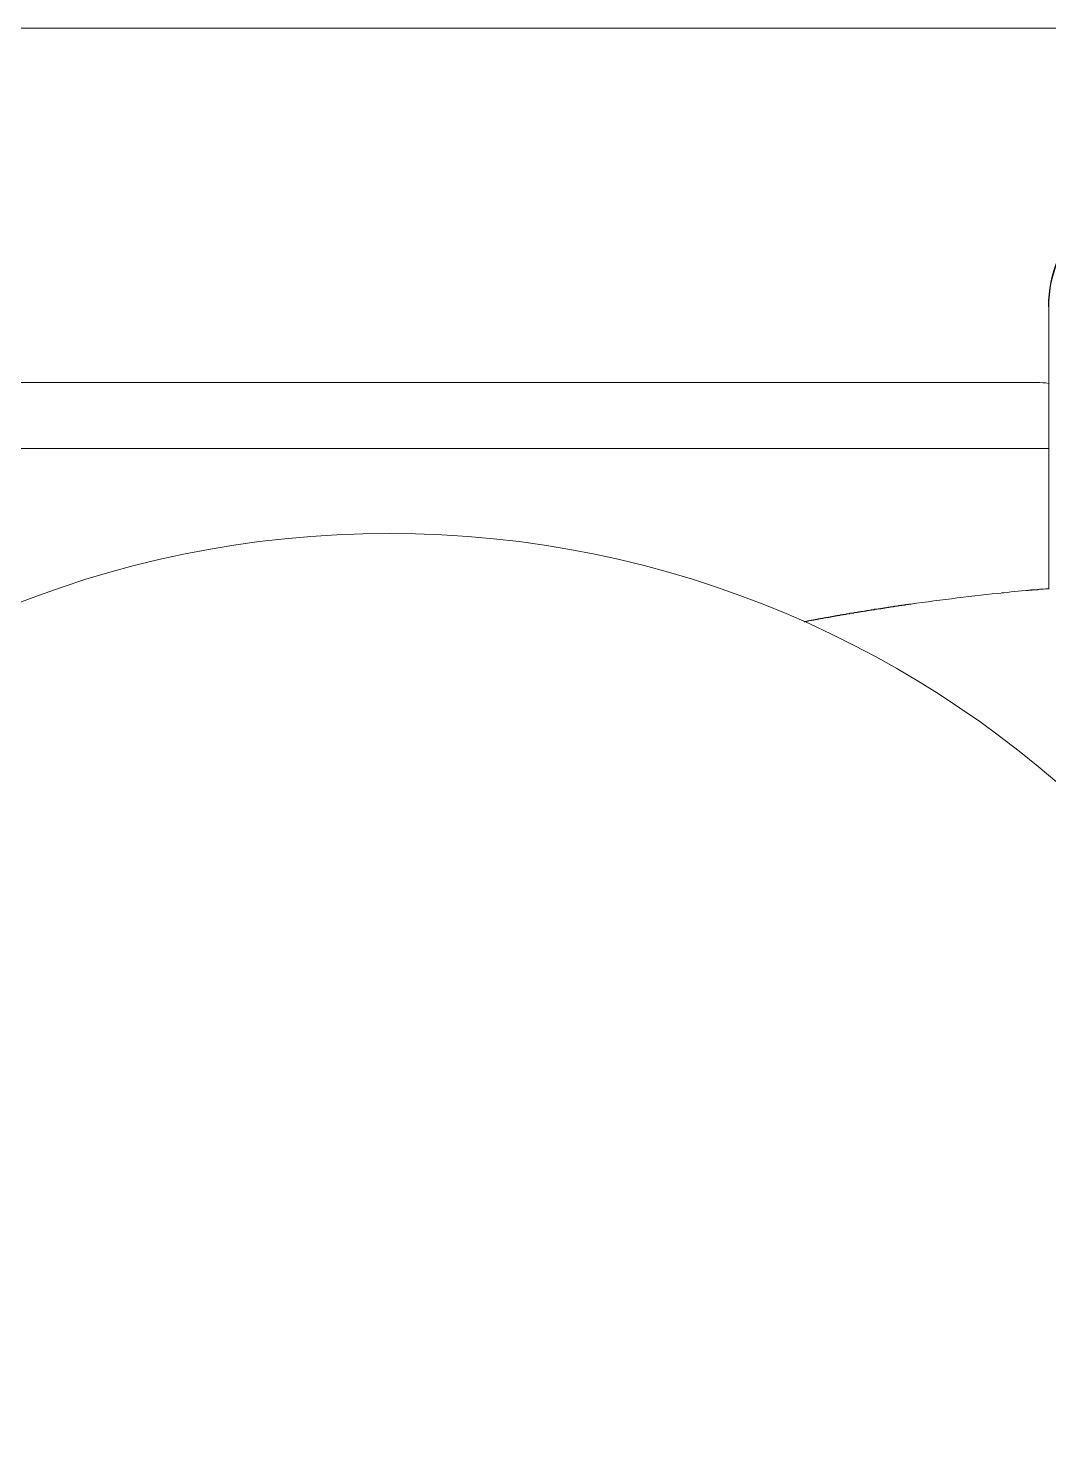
# Model space of a CAD drawing. Header units: millimetres. Extents: x 5194 to 16594, y 329 to 7592.
# Drawn here: x 11238.8 to 11346.9, y 3610.5 to 3759.7 of the extents above; entities that cross this region are included whole.
import ezdxf

# ---------------------------------------------------------------- set-up
doc = ezdxf.new("R2010")
doc.units = ezdxf.units.MM
doc.header["$MEASUREMENT"] = 0
doc.layers.add('PDF_Geometry', color=7, linetype='Continuous', true_color=0x231f20)

msp = doc.modelspace()

# ---------------------------------------------------------------- linework, layer by layer
at = {"layer": 'PDF_Geometry', "color": 0, "lineweight": 9}
for p, q in [((11479.41, 3759.67), (10746.39, 3759.67)), ((10748.37, 3759.68), (11479.41, 3759.68)), ((11346.88, 3716.18), (11346.88, 3730.16)), ((11052.9, 3722.18), (11345.57, 3722.18)), ((11346.88, 3700.34), (11346.88, 3716.18)), ((11346.88, 3715.18), (11217.62, 3715.18)), ((11341.97, 3699.92), (11341.91, 3699.89)), ((11342, 3699.92), (11341.97, 3699.92)), ((11342.06, 3699.92), (11342, 3699.92)), ((11342.13, 3699.92), (11342.06, 3699.92)), ((11344.54, 3700.14), (11344.47, 3700.14)), ((11344.58, 3700.14), (11344.54, 3700.14)), ((11344.65, 3700.16), (11344.58, 3700.14)), ((11344.7, 3700.16), (11344.65, 3700.16)), ((11345.12, 3700.21), (11345.19, 3700.21)), ((11345.19, 3700.21), (11345.26, 3700.21)), ((11345.26, 3700.21), (11345.3, 3700.21)), ((11345.3, 3700.21), (11345.35, 3700.23)), ((11345.35, 3700.23), (11345.39, 3700.23)), ((11345.39, 3700.23), (11345.48, 3700.23)), ((11345.48, 3700.23), (11345.53, 3700.23)), ((11345.53, 3700.23), (11345.57, 3700.23)), ((11345.57, 3700.23), (11345.64, 3700.23)), ((11345.64, 3700.23), (11345.71, 3700.23)), ((11345.71, 3700.23), (11345.75, 3700.25)), ((11345.75, 3700.25), (11345.77, 3700.25)), ((11345.77, 3700.25), (11345.84, 3700.25)), ((11345.84, 3700.25), (11345.89, 3700.28)), ((11345.89, 3700.28), (11345.95, 3700.28)), ((11345.95, 3700.28), (11346, 3700.28)), ((11346, 3700.28), (11346.07, 3700.3)), ((11346.07, 3700.3), (11346.13, 3700.3)), ((11346.13, 3700.3), (11346.18, 3700.3)), ((11346.18, 3700.3), (11346.22, 3700.3)), ((11346.22, 3700.3), (11346.27, 3700.3)), ((11346.27, 3700.3), (11346.88, 3700.34)), ((11346.76, 3700.34), (11346.7, 3700.34)), ((11346.81, 3700.34), (11346.76, 3700.34)), ((11346.88, 3700.34), (11346.81, 3700.34)), ((11346.92, 3700.34), (11346.88, 3700.34)), ((11327.65, 3698.01), (11327.67, 3698.03)), ((11327.67, 3698.03), (11327.74, 3698.03)), ((11327.74, 3698.03), (11327.76, 3698.03)), ((11327.76, 3698.03), (11327.78, 3698.05)), ((11327.78, 3698.05), (11327.83, 3698.05)), ((11327.83, 3698.05), (11327.85, 3698.05)), ((11327.85, 3698.05), (11327.87, 3698.05)), ((11327.87, 3698.05), (11327.92, 3698.07)), ((11327.92, 3698.07), (11327.94, 3698.07)), ((11327.94, 3698.07), (11327.96, 3698.07)), ((11327.96, 3698.07), (11327.99, 3698.07)), ((11327.99, 3698.07), (11328.03, 3698.07)), ((11328.03, 3698.07), (11328.08, 3698.07)), ((11328.08, 3698.07), (11328.1, 3698.1)), ((11328.1, 3698.1), (11328.12, 3698.1)), ((11328.12, 3698.1), (11328.17, 3698.1)), ((11328.17, 3698.1), (11328.19, 3698.12)), ((11328.19, 3698.12), (11328.21, 3698.12)), ((11328.21, 3698.12), (11328.26, 3698.12)), ((11328.26, 3698.12), (11328.3, 3698.12)), ((11328.3, 3698.12), (11328.32, 3698.12)), ((11328.32, 3698.12), (11328.35, 3698.12)), ((11328.35, 3698.12), (11328.39, 3698.14)), ((11328.39, 3698.14), (11328.44, 3698.14)), ((11328.44, 3698.14), (11328.48, 3698.16)), ((11328.48, 3698.16), (11328.53, 3698.16)), ((11328.53, 3698.16), (11328.55, 3698.16)), ((11328.55, 3698.16), (11328.57, 3698.16)), ((11328.57, 3698.16), (11328.59, 3698.19)), ((11328.59, 3698.19), (11328.62, 3698.19)), ((11328.62, 3698.19), (11328.66, 3698.19)), ((11328.66, 3698.19), (11328.71, 3698.19)), ((11328.71, 3698.19), (11328.73, 3698.19)), ((11328.73, 3698.19), (11328.75, 3698.19)), ((11328.75, 3698.19), (11328.8, 3698.21)), ((11328.8, 3698.21), (11328.84, 3698.21)), ((11328.84, 3698.21), (11328.86, 3698.21)), ((11328.86, 3698.21), (11328.89, 3698.21)), ((11328.89, 3698.21), (11328.91, 3698.23)), ((11328.91, 3698.23), (11328.93, 3698.23)), ((11328.93, 3698.23), (11328.95, 3698.23)), ((11328.95, 3698.23), (11329, 3698.23)), ((11329, 3698.23), (11329.04, 3698.23)), ((11329.04, 3698.23), (11329.07, 3698.23)), ((11329.07, 3698.23), (11329.09, 3698.25)), ((11329.09, 3698.25), (11329.13, 3698.25)), ((11329.13, 3698.25), (11329.2, 3698.25)), ((11329.2, 3698.25), (11329.22, 3698.25)), ((11329.22, 3698.25), (11329.25, 3698.25)), ((11329.25, 3698.25), (11329.27, 3698.25)), ((11329.27, 3698.25), (11329.31, 3698.28)), ((11329.31, 3698.28), (11329.36, 3698.28)), ((11329.36, 3698.28), (11329.38, 3698.28)), ((11329.38, 3698.28), (11329.4, 3698.3)), ((11329.4, 3698.3), (11329.45, 3698.3)), ((11329.45, 3698.3), (11329.47, 3698.3)), ((11329.47, 3698.3), (11329.49, 3698.3)), ((11329.49, 3698.3), (11329.54, 3698.32)), ((11329.54, 3698.32), (11329.58, 3698.32)), ((11329.58, 3698.32), (11329.63, 3698.32)), ((11329.63, 3698.32), (11329.65, 3698.32)), ((11329.65, 3698.32), (11329.67, 3698.32)), ((11329.67, 3698.32), (11329.72, 3698.34)), ((11329.72, 3698.34), (11329.76, 3698.34)), ((11329.76, 3698.34), (11329.78, 3698.34)), ((11329.78, 3698.34), (11329.81, 3698.34)), ((11329.81, 3698.34), (11329.83, 3698.37)), ((11329.83, 3698.37), (11329.85, 3698.37)), ((11329.85, 3698.37), (11329.87, 3698.37)), ((11329.87, 3698.37), (11329.92, 3698.39)), ((11329.92, 3698.39), (11329.96, 3698.39)), ((11329.96, 3698.39), (11329.99, 3698.39)), ((11329.99, 3698.39), (11330.01, 3698.39)), ((11330.01, 3698.39), (11330.05, 3698.39)), ((11330.05, 3698.39), (11330.1, 3698.39)), ((11330.1, 3698.39), (11330.12, 3698.39)), ((11330.12, 3698.39), (11330.14, 3698.41)), ((11330.14, 3698.41), (11330.17, 3698.41)), ((11330.17, 3698.41), (11330.19, 3698.41)), ((11330.19, 3698.41), (11330.23, 3698.43)), ((11330.23, 3698.43), (11330.28, 3698.43)), ((11330.28, 3698.43), (11330.3, 3698.43)), ((11330.3, 3698.43), (11330.32, 3698.43)), ((11330.32, 3698.43), (11330.55, 3698.46)), ((11330.55, 3698.46), (11330.59, 3698.48)), ((11330.59, 3698.48), (11330.64, 3698.48)), ((11330.64, 3698.48), (11330.68, 3698.5)), ((11330.68, 3698.5), (11330.73, 3698.5)), ((11330.73, 3698.5), (11330.75, 3698.5)), ((11330.75, 3698.5), (11330.8, 3698.5)), ((11330.8, 3698.5), (11330.84, 3698.5)), ((11330.84, 3698.5), (11330.89, 3698.52)), ((11330.89, 3698.52), (11330.91, 3698.52)), ((11330.91, 3698.52), (11330.93, 3698.52)), ((11330.93, 3698.52), (11330.98, 3698.52)), ((11330.98, 3698.52), (11331.02, 3698.55)), ((11331.02, 3698.55), (11331.04, 3698.55)), ((11331.04, 3698.55), (11331.07, 3698.55)), ((11331.07, 3698.55), (11331.11, 3698.57)), ((11331.11, 3698.57), (11331.13, 3698.57)), ((11331.13, 3698.57), (11331.16, 3698.57)), ((11331.16, 3698.57), (11331.2, 3698.57)), ((11331.2, 3698.57), (11331.25, 3698.57)), ((11331.25, 3698.57), (11331.29, 3698.57)), ((11331.29, 3698.57), (11331.31, 3698.59)), ((11331.31, 3698.59), (11331.34, 3698.59)), ((11331.34, 3698.59), (11331.38, 3698.59)), ((11331.38, 3698.59), (11331.43, 3698.59)), ((11331.43, 3698.59), (11332.26, 3698.72)), ((11331.67, 3698.64), (11331.65, 3698.61)), ((11331.7, 3698.64), (11331.67, 3698.64)), ((11331.72, 3698.64), (11331.7, 3698.64)), ((11331.76, 3698.66), (11331.72, 3698.64)), ((11331.79, 3698.66), (11331.76, 3698.66)), ((11331.81, 3698.66), (11331.79, 3698.66)), ((11331.83, 3698.66), (11331.81, 3698.66)), ((11331.85, 3698.68), (11331.83, 3698.66)), ((11331.9, 3698.68), (11331.85, 3698.68)), ((11331.94, 3698.68), (11331.9, 3698.68)), ((11331.97, 3698.68), (11331.94, 3698.68)), ((11331.99, 3698.68), (11331.97, 3698.68)), ((11332.03, 3698.68), (11331.99, 3698.68)), ((11332.08, 3698.68), (11332.03, 3698.68)), ((11332.12, 3698.7), (11332.08, 3698.7)), ((11332.08, 3698.7), (11332.08, 3698.68)), ((11332.17, 3698.7), (11332.12, 3698.7)), ((11332.21, 3698.72), (11332.17, 3698.7)), ((11332.26, 3698.72), (11332.21, 3698.72)), ((11320.97, 3696.84), (11321.01, 3696.84)), ((11321.01, 3696.84), (11321.04, 3696.84)), ((11321.04, 3696.84), (11321.06, 3696.86)), ((11321.06, 3696.86), (11321.1, 3696.86)), ((11321.1, 3696.86), (11321.15, 3696.86)), ((11321.15, 3696.86), (11321.15, 3696.88)), ((11321.15, 3696.88), (11321.19, 3696.88)), ((11321.19, 3696.88), (11321.22, 3696.88)), ((11321.22, 3696.88), (11321.24, 3696.91)), ((11321.24, 3696.91), (11321.28, 3696.91)), ((11321.28, 3696.91), (11321.33, 3696.91)), ((11321.33, 3696.91), (11321.37, 3696.91)), ((11321.37, 3696.91), (11321.4, 3696.93)), ((11321.4, 3696.93), (11321.42, 3696.93)), ((11321.42, 3696.93), (11321.44, 3696.93)), ((11321.44, 3696.93), (11321.49, 3696.95)), ((11321.49, 3696.95), (11321.53, 3696.95)), ((11321.53, 3696.95), (11321.58, 3696.97)), ((11321.58, 3696.97), (11321.6, 3696.97)), ((11321.6, 3696.97), (11321.62, 3696.97)), ((11321.62, 3696.97), (11321.67, 3696.97)), ((11321.67, 3696.97), (11321.71, 3696.97)), ((11321.71, 3696.97), (11321.73, 3696.97)), ((11321.73, 3696.97), (11321.76, 3697)), ((11321.76, 3697), (11321.78, 3697)), ((11321.78, 3697), (11321.8, 3697.02)), ((11321.8, 3697.02), (11321.85, 3697.02)), ((11321.85, 3697.02), (11321.89, 3697.02)), ((11321.89, 3697.02), (11321.91, 3697.02)), ((11321.91, 3697.02), (11321.94, 3697.02)), ((11321.94, 3697.02), (11321.98, 3697.02)), ((11321.98, 3697.02), (11322, 3697.04)), ((11322, 3697.04), (11322.03, 3697.04)), ((11322.03, 3697.04), (11322.07, 3697.04)), ((11322.07, 3697.04), (11322.12, 3697.06)), ((11322.12, 3697.06), (11322.16, 3697.06)), ((11322.16, 3697.06), (11322.18, 3697.09)), ((11322.18, 3697.09), (11322.21, 3697.09)), ((11322.21, 3697.09), (11322.25, 3697.09)), ((11322.25, 3697.09), (11322.3, 3697.09)), ((11322.3, 3697.09), (11322.32, 3697.09)), ((11322.32, 3697.09), (11322.36, 3697.11)), ((11322.36, 3697.11), (11322.41, 3697.13)), ((11322.41, 3697.13), (11322.45, 3697.13)), ((11322.45, 3697.13), (11322.48, 3697.13)), ((11322.48, 3697.13), (11322.5, 3697.15)), ((11322.5, 3697.15), (11322.54, 3697.15)), ((11322.54, 3697.15), (11322.59, 3697.15)), ((11322.59, 3697.15), (11322.63, 3697.15)), ((11322.63, 3697.15), (11322.66, 3697.15)), ((11322.66, 3697.15), (11322.68, 3697.18)), ((11322.68, 3697.18), (11322.72, 3697.18)), ((11322.72, 3697.18), (11322.75, 3697.2)), ((11322.75, 3697.2), (11322.77, 3697.2)), ((11322.77, 3697.2), (11322.81, 3697.2)), ((11322.81, 3697.2), (11322.86, 3697.2)), ((11322.86, 3697.2), (11322.88, 3697.2)), ((11322.88, 3697.2), (11322.9, 3697.2)), ((11322.9, 3697.2), (11322.95, 3697.2)), ((11322.95, 3697.2), (11322.99, 3697.22)), ((11322.99, 3697.22), (11323.22, 3697.27)), ((11323.22, 3697.27), (11323.26, 3697.27)), ((11323.26, 3697.27), (11323.29, 3697.29)), ((11323.29, 3697.29), (11323.33, 3697.29)), ((11323.33, 3697.29), (11323.35, 3697.29)), ((11323.35, 3697.29), (11323.38, 3697.29)), ((11323.38, 3697.29), (11323.42, 3697.29)), ((11323.42, 3697.29), (11323.44, 3697.29)), ((11323.44, 3697.29), (11323.47, 3697.31)), ((11323.47, 3697.31), (11323.51, 3697.31)), ((11323.51, 3697.31), (11323.56, 3697.31)), ((11323.56, 3697.31), (11323.58, 3697.33)), ((11323.58, 3697.33), (11323.6, 3697.33)), ((11323.6, 3697.33), (11323.62, 3697.33)), ((11323.62, 3697.33), (11323.65, 3697.33)), ((11323.65, 3697.33), (11323.69, 3697.33)), ((11323.69, 3697.33), (11323.74, 3697.33)), ((11323.74, 3697.33), (11323.76, 3697.36)), ((11323.76, 3697.36), (11323.78, 3697.36)), ((11323.78, 3697.36), (11323.83, 3697.36)), ((11323.83, 3697.36), (11323.87, 3697.38)), ((11323.87, 3697.38), (11323.92, 3697.38)), ((11323.92, 3697.38), (11323.94, 3697.4)), ((11323.94, 3697.4), (11323.96, 3697.4)), ((11323.96, 3697.4), (11324.01, 3697.4)), ((11324.01, 3697.4), (11324.03, 3697.4)), ((11324.03, 3697.4), (11324.05, 3697.4)), ((11324.05, 3697.4), (11324.1, 3697.4)), ((11324.1, 3697.4), (11324.14, 3697.42)), ((11324.14, 3697.42), (11324.16, 3697.42)), ((11324.16, 3697.42), (11324.18, 3697.42)), ((11324.18, 3697.42), (11324.21, 3697.45)), ((11324.21, 3697.45), (11324.25, 3697.45)), ((11324.25, 3697.45), (11324.3, 3697.47)), ((11324.3, 3697.47), (11324.32, 3697.47)), ((11324.32, 3697.47), (11324.34, 3697.47)), ((11324.34, 3697.47), (11324.39, 3697.47)), ((11324.39, 3697.47), (11324.43, 3697.47)), ((11324.43, 3697.47), (11324.45, 3697.47)), ((11324.45, 3697.47), (11324.48, 3697.49)), ((11324.48, 3697.49), (11324.52, 3697.49)), ((11324.52, 3697.49), (11324.54, 3697.49)), ((11324.54, 3697.49), (11324.57, 3697.51)), ((11324.57, 3697.51), (11324.61, 3697.51)), ((11324.61, 3697.51), (11324.66, 3697.51)), ((11324.66, 3697.51), (11324.68, 3697.51)), ((11324.68, 3697.51), (11324.7, 3697.51)), ((11324.7, 3697.51), (11324.72, 3697.51)), ((11324.72, 3697.51), (11324.75, 3697.54)), ((11324.75, 3697.54), (11324.79, 3697.54)), ((11324.79, 3697.54), (11324.84, 3697.56)), ((11324.84, 3697.56), (11324.86, 3697.56)), ((11324.86, 3697.56), (11324.88, 3697.56)), ((11324.88, 3697.56), (11324.93, 3697.58)), ((11324.93, 3697.58), (11324.97, 3697.58)), ((11324.97, 3697.58), (11325.02, 3697.58)), ((11325.02, 3697.58), (11325.06, 3697.58)), ((11325.06, 3697.58), (11325.08, 3697.58)), ((11325.08, 3697.58), (11325.11, 3697.6)), ((11325.11, 3697.6), (11325.13, 3697.6)), ((11325.13, 3697.6), (11325.17, 3697.6)), ((11325.17, 3697.6), (11325.2, 3697.63)), ((11325.2, 3697.63), (11325.22, 3697.63)), ((11325.22, 3697.63), (11325.26, 3697.63)), ((11325.26, 3697.63), (11325.31, 3697.63)), ((11325.31, 3697.63), (11325.35, 3697.63)), ((11325.35, 3697.63), (11325.38, 3697.63)), ((11325.38, 3697.63), (11325.4, 3697.65)), ((11325.4, 3697.65), (11325.44, 3697.65)), ((11325.44, 3697.65), (11325.47, 3697.65)), ((11325.47, 3697.65), (11325.49, 3697.67)), ((11325.49, 3697.67), (11325.53, 3697.67)), ((11325.53, 3697.67), (11325.58, 3697.67)), ((11325.58, 3697.67), (11325.6, 3697.69)), ((11325.6, 3697.69), (11325.62, 3697.69)), ((11325.62, 3697.69), (11325.85, 3697.74)), ((11325.85, 3697.74), (11325.89, 3697.74)), ((11325.89, 3697.74), (11325.94, 3697.74)), ((11325.94, 3697.74), (11325.96, 3697.76)), ((11325.96, 3697.76), (11326.19, 3697.76)), ((11326.19, 3697.76), (11326.23, 3697.78)), ((11326.23, 3697.78), (11326.28, 3697.78)), ((11326.28, 3697.78), (11326.3, 3697.78)), ((11326.3, 3697.78), (11326.32, 3697.81)), ((11326.32, 3697.81), (11326.37, 3697.81)), ((11326.37, 3697.81), (11326.39, 3697.81)), ((11326.39, 3697.81), (11326.41, 3697.83)), ((11326.41, 3697.83), (11326.46, 3697.83)), ((11326.46, 3697.83), (11326.5, 3697.83)), ((11326.5, 3697.83), (11326.52, 3697.83)), ((11326.52, 3697.83), (11326.55, 3697.83)), ((11326.55, 3697.83), (11326.59, 3697.83)), ((11326.59, 3697.83), (11326.64, 3697.85)), ((11326.64, 3697.85), (11326.66, 3697.85)), ((11326.66, 3697.85), (11326.68, 3697.85)), ((11326.68, 3697.85), (11326.73, 3697.87)), ((11326.73, 3697.87), (11326.75, 3697.87)), ((11326.75, 3697.87), (11326.77, 3697.87)), ((11326.77, 3697.87), (11326.82, 3697.89)), ((11326.82, 3697.89), (11326.86, 3697.89)), ((11326.86, 3697.89), (11326.88, 3697.89)), ((11326.88, 3697.89), (11326.91, 3697.89)), ((11326.91, 3697.89), (11326.95, 3697.89)), ((11326.95, 3697.89), (11327, 3697.89)), ((11327, 3697.89), (11327.02, 3697.92)), ((11327.02, 3697.92), (11327.06, 3697.92)), ((11327.06, 3697.92), (11327.09, 3697.94)), ((11327.09, 3697.94), (11327.11, 3697.94)), ((11327.11, 3697.94), (11327.15, 3697.94)), ((11327.15, 3697.94), (11327.2, 3697.94)), ((11327.2, 3697.94), (11327.22, 3697.94)), ((11327.22, 3697.94), (11327.24, 3697.94)), ((11327.24, 3697.94), (11327.29, 3697.96)), ((11327.29, 3697.96), (11327.33, 3697.96)), ((11327.33, 3697.96), (11327.38, 3697.98)), ((11327.38, 3697.98), (11327.42, 3697.98)), ((11327.42, 3697.98), (11327.45, 3697.98)), ((11327.45, 3697.98), (11327.47, 3697.98)), ((11327.47, 3697.98), (11327.51, 3698.01)), ((11327.51, 3698.01), (11327.56, 3698.01)), ((11327.56, 3698.01), (11327.58, 3698.01)), ((11327.58, 3698.01), (11327.63, 3698.01)), ((11327.63, 3698.01), (11327.65, 3698.01))]:
    msp.add_line(p, q, dxfattribs=at)
for centre, major_axis, start_param, end_param in [((11359.86, 3730.16), (9.21, 9.21), 5.498023, 8.638036), ((11359.88, 3730.16), (9.19, 9.19), 5.498664, 8.638677), ((11345.58, 3713.51), (-6.13, 6.13), -0.936766, -0.784993), ((11277.05, 3598.19), (-76.37, 76.37), 3.926991, 10.210176), ((11277.05, 3598.19), (-76.37, 76.37), 3.926991, 10.210176), ((11370.96, 3419.61), (-199.25, 199.25), -0.682897, -0.647604), ((11352.96, 3604.6), (67.83, 67.83), 0.867168, 0.898498)]:
    msp.add_ellipse(centre, major_axis=major_axis, ratio=1, start_param=start_param, end_param=end_param, dxfattribs=at)
for points in [[(11345.12, 3700.21), (11344.99, 3700.21), (11344.83, 3700.19), (11344.7, 3700.16)], [(11346.7, 3700.34), (11346.58, 3700.34), (11346.47, 3700.32), (11346.36, 3700.3)], [(11330.55, 3698.46), (11330.37, 3698.46), (11330.48, 3698.43), (11330.37, 3698.43)], [(11331.65, 3698.61), (11331.58, 3698.61), (11331.52, 3698.61), (11331.45, 3698.61)], [(11323.22, 3697.27), (11323.04, 3697.27), (11323.15, 3697.24), (11323.04, 3697.24)], [(11325.85, 3697.74), (11325.8, 3697.69), (11325.74, 3697.69), (11325.67, 3697.69)], [(11326.19, 3697.76), (11326.12, 3697.76), (11326.05, 3697.76), (11325.98, 3697.76)]]:
    msp.add_open_spline(points, degree=3, dxfattribs=at)

doc.saveas('drawing.dxf')
